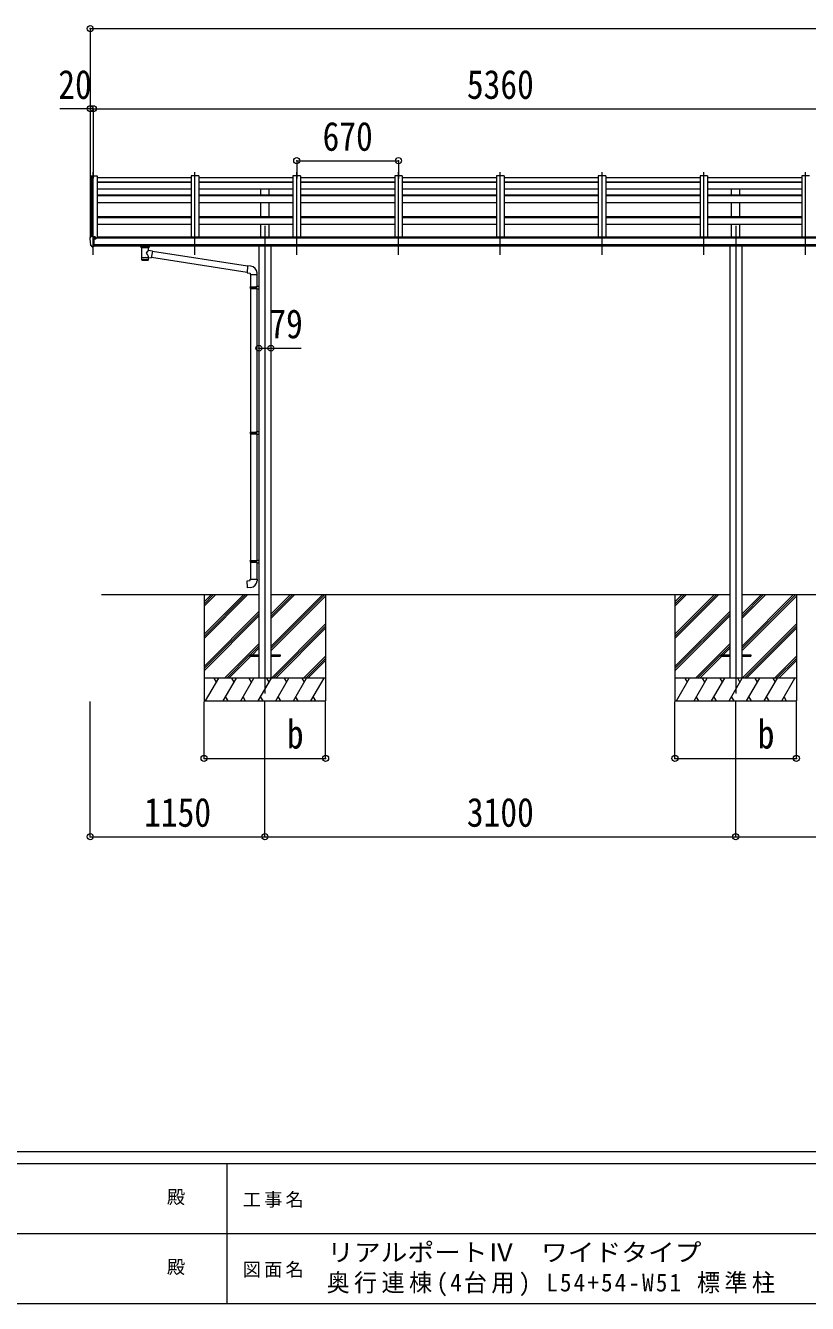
# Model space of a CAD drawing. Units: millimetres at full size, sheet at 1:40. Extents: x -11181 to 11305, y -7804 to 7716.
# Drawn here: x -1861 to 3287, y -7804 to 605 of the extents above; entities that cross this region are included whole.
import ezdxf
from ezdxf.enums import TextEntityAlignment as Align

# ---------------------------------------------------------------- set-up
doc = ezdxf.new("R2010")
doc.units = ezdxf.units.MM
doc.header["$LTSCALE"] = 40
doc.header["$PDMODE"] = 32
doc.header["$PDSIZE"] = 40
for name, color, linetype, lineweight in [('0-0_0', 7, 'Continuous', 9), ('0-1_本体', 4, 'Continuous', 9), ('0-2_部品', 7, 'Continuous', 9), ('0-8_PARTS2', 2, 'Continuous', 9), ('0-A_寸法', 6, 'Continuous', 9), ('F-0_240', 7, 'Continuous', 9)]:
    doc.layers.add(name, color=color, linetype=linetype, lineweight=lineweight)
doc.styles.add('ＭＳ ゴシック', font='')
doc.styles.get('ＭＳ ゴシック').set_extended_font_data('MS Gothic')

msp = doc.modelspace()

# ---------------------------------------------------------------- linework, layer by layer
at = {"layer": '0-0_0'}
for p, q in [((-1361.64, -3139.42), (-325.14, -3139.42)), ((-685.64, -3139.42), (-685.64, -3839.42)), ((-685.64, -3400.15), (-424.91, -3139.42)), ((-685.64, -3414.29), (-410.77, -3139.42)), ((-685.64, -3428.44), (-396.63, -3139.42)), ((-685.64, -3216.31), (-608.76, -3139.42)), ((-685.64, -3202.16), (-622.9, -3139.42)), ((-685.64, -3188.02), (-637.05, -3139.42)), ((-246.14, -3481.15), (95.59, -3139.42)), ((-246.14, -3495.29), (109.73, -3139.42)), ((-246.14, -3297.3), (-88.26, -3139.42)), ((-246.14, -3283.16), (-102.4, -3139.42)), ((-246.14, -3269.02), (-116.55, -3139.42)), ((-246.14, -3139.42), (2774.86, -3139.42)), ((-246.14, -3509.44), (114.36, -3148.94)), ((114.36, -3139.42), (114.36, -3839.42)), ((2414.36, -3139.42), (2414.36, -3839.42)), ((2414.36, -3400.15), (2675.09, -3139.42)), ((2414.36, -3414.29), (2689.23, -3139.42)), ((2414.36, -3428.44), (2703.37, -3139.42)), ((2414.36, -3216.31), (2491.24, -3139.42)), ((2414.36, -3202.16), (2477.1, -3139.42)), ((2414.36, -3188.02), (2462.95, -3139.42)), ((2853.86, -3481.15), (3195.59, -3139.42)), ((2853.86, -3495.29), (3209.73, -3139.42)), ((2853.86, -3297.3), (3011.74, -3139.42)), ((2853.86, -3283.16), (2997.6, -3139.42)), ((2853.86, -3269.02), (2983.45, -3139.42)), ((2853.86, -3139.42), (5034.86, -3139.42)), ((2853.86, -3509.44), (3214.36, -3148.94)), ((3214.36, -3139.42), (3214.36, -3839.42)), ((-685.64, -3612.28), (-325.14, -3251.79)), ((-685.64, -3626.43), (-325.14, -3265.93)), ((2414.36, -3612.28), (2774.86, -3251.79)), ((2414.36, -3626.43), (2774.86, -3265.93)), ((-685.64, -3640.57), (-325.14, -3280.07)), ((-242.28, -3689.42), (114.36, -3332.79)), ((-228.14, -3689.42), (114.36, -3346.93)), ((-214, -3689.42), (114.36, -3361.07)), ((2414.36, -3640.57), (2774.86, -3280.07)), ((2857.72, -3689.42), (3214.36, -3332.79)), ((2871.86, -3689.42), (3214.36, -3346.93)), ((2886, -3689.42), (3214.36, -3361.07)), ((-550.65, -3689.42), (-325.14, -3463.92)), ((-382, -3534.91), (-325.14, -3478.06)), ((-367.86, -3534.91), (-325.14, -3492.2)), ((2549.35, -3689.42), (2774.86, -3463.92)), ((2718, -3534.91), (2774.86, -3478.06)), ((2732.14, -3534.91), (2774.86, -3492.2)), ((-536.51, -3689.42), (-385.64, -3538.56)), ((-522.37, -3689.42), (-376.86, -3543.91)), ((-30.15, -3689.42), (114.36, -3544.92)), ((-16.01, -3689.42), (114.36, -3559.06)), ((-1.87, -3689.42), (114.36, -3573.2)), ((2563.49, -3689.42), (2714.36, -3538.56)), ((2577.63, -3689.42), (2723.14, -3543.91)), ((3069.85, -3689.42), (3214.36, -3544.92)), ((3083.99, -3689.42), (3214.36, -3559.06)), ((3098.13, -3689.42), (3214.36, -3573.2)), ((114.36, -3689.42), (-685.64, -3689.42)), ((-675.35, -3839.42), (-588.75, -3689.42)), ((-603.75, -3715.41), (-618.75, -3689.42)), ((-559.88, -3839.42), (-473.28, -3689.42)), ((-488.28, -3715.41), (-503.28, -3689.42)), ((-444.41, -3839.42), (-357.81, -3689.42)), ((-372.81, -3715.41), (-387.81, -3689.42)), ((-328.94, -3839.42), (-242.34, -3689.42)), ((-257.34, -3715.41), (-272.34, -3689.42)), ((-213.47, -3839.42), (-126.87, -3689.42)), ((-141.87, -3715.41), (-156.87, -3689.42)), ((-98, -3839.42), (-11.4, -3689.42)), ((-41.4, -3689.42), (-26.4, -3715.41)), ((17.47, -3839.42), (104.07, -3689.42)), ((3214.36, -3689.42), (2414.36, -3689.42)), ((2424.65, -3839.42), (2511.25, -3689.42)), ((2496.25, -3715.41), (2481.25, -3689.42)), ((2540.12, -3839.42), (2626.72, -3689.42)), ((2611.72, -3715.41), (2596.72, -3689.42)), ((2655.59, -3839.42), (2742.19, -3689.42)), ((2727.19, -3715.41), (2712.19, -3689.42)), ((2771.06, -3839.42), (2857.66, -3689.42)), ((2842.66, -3715.41), (2827.66, -3689.42)), ((2886.53, -3839.42), (2973.13, -3689.42)), ((2958.13, -3715.41), (2943.13, -3689.42)), ((3002, -3839.42), (3088.6, -3689.42)), ((3058.6, -3689.42), (3073.6, -3715.41)), ((3117.47, -3839.42), (3204.07, -3689.42)), ((-685.64, -3839.42), (114.36, -3839.42)), ((-544.89, -3813.45), (-529.89, -3839.42)), ((-429.41, -3813.44), (-414.41, -3839.42)), ((-313.94, -3813.44), (-298.95, -3839.42)), ((-198.47, -3813.45), (-183.48, -3839.42)), ((-83, -3813.45), (-68.01, -3839.42)), ((32.47, -3813.45), (47.46, -3839.42)), ((2414.36, -3839.42), (3214.36, -3839.42)), ((2555.11, -3813.45), (2570.11, -3839.42)), ((2670.59, -3813.44), (2685.59, -3839.42)), ((2786.06, -3813.44), (2801.05, -3839.42)), ((2901.53, -3813.45), (2916.52, -3839.42)), ((3017, -3813.45), (3031.99, -3839.42)), ((3132.47, -3813.45), (3147.46, -3839.42))]:
    msp.add_line(p, q, dxfattribs=at)
at = {"layer": '0-1_本体'}
for p, q in [((-1435.64, -384.56), (-1435.65, -790.2)), ((-1434.7, -383.68), (-1426.86, -383.27)), ((-1426.64, -383.35), (-1426.64, -783.66)), ((-1426.56, -383.46), (-1425.94, -385.08)), ((-1390.64, -383.26), (-1390.64, -793.84)), ((-1390.64, -396.26), (-770.64, -396.26)), ((-770.64, -383.86), (-770.64, -787.13)), ((-720.64, -383.86), (-770.64, -383.86)), ((-720.64, -383.86), (-720.64, -787.13)), ((-720.64, -396.26), (-100.64, -396.26)), ((-100.64, -383.86), (-100.64, -787.13)), ((-50.64, -383.86), (-100.64, -383.86)), ((-50.64, -383.86), (-50.64, -787.13)), ((-50.64, -396.26), (569.36, -396.26)), ((569.36, -383.86), (569.36, -787.13)), ((619.36, -383.86), (569.36, -383.86)), ((619.36, -383.86), (619.36, -787.13)), ((619.36, -396.26), (1239.36, -396.26)), ((1239.36, -383.86), (1239.36, -787.13)), ((1289.36, -383.86), (1239.36, -383.86)), ((1289.36, -383.86), (1289.36, -787.13)), ((1289.36, -396.26), (1909.36, -396.26)), ((1909.36, -383.86), (1909.36, -787.13)), ((1959.36, -383.86), (1909.36, -383.86)), ((1959.36, -383.86), (1959.36, -787.13)), ((1959.36, -396.26), (2579.36, -396.26)), ((2579.36, -383.86), (2579.36, -787.13)), ((2629.36, -383.86), (2579.36, -383.86)), ((2629.36, -383.86), (2629.36, -787.13)), ((2629.36, -396.26), (3249.36, -396.26)), ((3249.36, -383.86), (3249.36, -787.13)), ((3299.36, -383.86), (3249.36, -383.86)), ((-1390.64, -422.97), (-770.64, -422.97)), ((-1390.64, -425.82), (-770.64, -425.82)), ((-1390.64, -470.55), (-770.64, -470.55)), ((-720.64, -422.97), (-100.64, -422.97)), ((-720.64, -425.82), (-100.64, -425.82)), ((-720.64, -470.55), (-100.64, -470.55)), ((-313.14, -509.08), (-313.14, -470.39)), ((-258.14, -509.08), (-258.14, -470.39)), ((-50.64, -422.97), (569.36, -422.97)), ((-50.64, -425.82), (569.36, -425.82)), ((-50.64, -470.55), (569.36, -470.55)), ((619.36, -422.97), (1239.36, -422.97)), ((619.36, -425.82), (1239.36, -425.82)), ((619.36, -470.55), (1239.36, -470.55)), ((1289.36, -422.97), (1909.36, -422.97)), ((1289.36, -425.82), (1909.36, -425.82)), ((1289.36, -470.55), (1909.36, -470.55)), ((1959.36, -422.97), (2579.36, -422.97)), ((1959.36, -425.82), (2579.36, -425.82)), ((1959.36, -470.55), (2579.36, -470.55)), ((2629.36, -422.97), (3249.36, -422.97)), ((2629.36, -425.82), (3249.36, -425.82)), ((2629.36, -470.55), (3249.36, -470.55)), ((2786.86, -509.08), (2786.86, -470.39)), ((2841.86, -509.08), (2841.86, -470.39)), ((-1390.64, -509.24), (-770.64, -509.24)), ((-1390.64, -514.53), (-770.64, -514.53)), ((-1390.64, -558.61), (-770.64, -558.61)), ((-720.64, -509.24), (-100.64, -509.24)), ((-720.64, -514.53), (-100.64, -514.53)), ((-720.64, -558.61), (-100.64, -558.61)), ((-313.14, -652), (-313.14, -558.45)), ((-258.14, -652), (-258.14, -558.45)), ((-50.64, -509.24), (569.36, -509.24)), ((-50.64, -514.53), (569.36, -514.53)), ((-50.64, -558.61), (569.36, -558.61)), ((619.36, -509.24), (1239.36, -509.24)), ((619.36, -514.53), (1239.36, -514.53)), ((619.36, -558.61), (1239.36, -558.61)), ((1289.36, -509.24), (1909.36, -509.24)), ((1289.36, -514.53), (1909.36, -514.53)), ((1289.36, -558.61), (1909.36, -558.61)), ((1959.36, -509.24), (2579.36, -509.24)), ((1959.36, -514.53), (2579.36, -514.53)), ((1959.36, -558.61), (2579.36, -558.61)), ((2629.36, -509.24), (3249.36, -509.24)), ((2629.36, -514.53), (3249.36, -514.53)), ((2629.36, -558.61), (3249.36, -558.61)), ((2786.86, -652), (2786.86, -558.45)), ((2841.86, -652), (2841.86, -558.45)), ((-1390.64, -652.17), (-770.64, -652.17)), ((-1390.64, -658.96), (-770.64, -658.96)), ((-720.64, -652.17), (-100.64, -652.17)), ((-720.64, -658.96), (-100.64, -658.96)), ((-50.64, -652.17), (569.36, -652.17)), ((-50.64, -658.96), (569.36, -658.96)), ((619.36, -652.17), (1239.36, -652.17)), ((619.36, -658.96), (1239.36, -658.96)), ((1289.36, -652.17), (1909.36, -652.17)), ((1289.36, -658.96), (1909.36, -658.96)), ((1959.36, -652.17), (2579.36, -652.17)), ((1959.36, -658.96), (2579.36, -658.96)), ((2629.36, -652.17), (3249.36, -652.17)), ((2629.36, -658.96), (3249.36, -658.96)), ((-1390.64, -702.51), (-770.64, -702.51)), ((-720.64, -702.51), (-100.64, -702.51)), ((-313.14, -786.97), (-313.14, -702.35)), ((-258.14, -786.97), (-258.14, -702.35)), ((-50.64, -702.51), (569.36, -702.51)), ((619.36, -702.51), (1239.36, -702.51)), ((1289.36, -702.51), (1909.36, -702.51)), ((1959.36, -702.51), (2579.36, -702.51)), ((2629.36, -702.51), (3249.36, -702.51)), ((2786.86, -786.97), (2786.86, -702.35)), ((2841.86, -786.97), (2841.86, -702.35)), ((3937.86, -793.84), (-1409.14, -793.84)), ((-1409.14, -835.06), (3937.86, -835.06)), ((-1385.64, -793.84), (-1385.64, -787.13)), ((3914.36, -787.13), (-1385.64, -787.13)), ((3937.86, -846.91), (-1409.14, -846.83)), ((-325.14, -846.84), (-325.14, -3689.42)), ((-246.14, -846.84), (-246.14, -3689.42)), ((2774.86, -846.84), (2774.86, -3689.42)), ((2853.86, -846.84), (2853.86, -3689.42))]:
    msp.add_line(p, q, dxfattribs=at)
msp.add_lwpolyline([(-1425.94, -783.66), (-1425.94, -383.26), (-1390.64, -383.26)], dxfattribs=at)
msp.add_circle((-1401.67, -798.57), 3, dxfattribs=at)
for centre, radius, start, end in [((-1434.64, -384.68), 1, 93, 173.32986), ((-1426.85, -383.57), 0.301, 21.06327, 92.86679)]:
    msp.add_arc(centre, radius, start, end, dxfattribs=at)
at = {"layer": '0-2_部品'}
for p, q in [((-1437.64, -793.06), (-1437.64, -793.69)), ((-1430.73, -784.26), (-1434.8, -790.07)), ((-1423.27, -850.38), (-1433.01, -835)), ((-1415.64, -852.19), (-1415.64, -783.69)), ((-1414.14, -784.61), (-1415.64, -784.61)), ((-1409.14, -793.42), (-1415.64, -793.03)), ((-1414.14, -784.61), (-1414.14, -790.78)), ((-1404.47, -786.11), (-1414.14, -785.38)), ((-1414.14, -788.38), (-1400.14, -788.43)), ((-1404.67, -798.61), (-1404.14, -798.61)), ((-1404.14, -798.61), (-1403.84, -798.61)), ((-1403.64, -788.42), (-1403.64, -786.52)), ((-1399.14, -789.54), (-1399.14, -793.5)), ((-1417.14, -852.1), (-1420.85, -851.87)), ((-1417.14, -852.1), (-1415.64, -852.19)), ((-1415.64, -849.99), (-1415.14, -849.99)), ((-1415.14, -849.99), (-1414.64, -848.99)), ((-1409.14, -848.99), (-1414.64, -848.99)), ((-1101.14, -853), (-1101.14, -846.88)), ((-1097.04, -857.5), (-1097.06, -937.79)), ((-1051.24, -875.07), (-1051.24, -857.49)), ((-1026.02, -878.98), (-1051.24, -875.07)), ((-1051.23, -937.79), (-1051.24, -921.16)), ((-1051.24, -921.41), (-1033.04, -924.24)), ((-1047.14, -853), (-1047.14, -846.88)), ((-1026.02, -878.98), (-1033.04, -924.24)), ((-402.85, -1020.22), (-1032.77, -922.5)), ((-399.18, -978.29), (-1026.33, -880.99)), ((-378.22, -978.67), (-399.06, -976.85)), ((-383.14, -1034.42), (-337.14, -1034.42)), ((-381.14, -1034.42), (-381.14, -1113.68)), ((-339.14, -1034.42), (-339.14, -1111.12)), ((-337.14, -1034.42), (-337.14, -1023.5)), ((-383.14, -1115.68), (-382.14, -1113.68)), ((-383.14, -1115.68), (-339.14, -1115.68)), ((-383.14, -1115.68), (-383.14, -1123.68)), ((-383.14, -1123.68), (-339.14, -1123.68)), ((-383.14, -1123.68), (-382.14, -1125.68)), ((-382.14, -1113.68), (-339.14, -1113.68)), ((-382.14, -1125.68), (-339.14, -1125.68)), ((-381.14, -1125.68), (-381.14, -2069.86)), ((-343.62, -1115.68), (-344.05, -1113.68)), ((-341.14, -1111.18), (-325.14, -1110.71)), ((-341.14, -1113.18), (-341.14, -1111.18)), ((-341.14, -1113.18), (-339.14, -1113.18)), ((-341.14, -1128.18), (-341.14, -1126.18)), ((-341.14, -1128.18), (-325.14, -1128.65)), ((-339.14, -1128.23), (-339.14, -2067.3)), ((-325.14, -1110.71), (-325.14, -1128.65)), ((-383.14, -2071.86), (-382.14, -2069.86)), ((-383.14, -2071.86), (-339.14, -2071.86)), ((-383.14, -2071.86), (-383.14, -2079.86)), ((-383.14, -2079.86), (-339.14, -2079.86)), ((-383.14, -2079.86), (-382.14, -2081.86)), ((-382.14, -2069.86), (-339.14, -2069.86)), ((-382.14, -2081.86), (-339.14, -2081.86)), ((-381.14, -2081.86), (-381.14, -2915.02)), ((-343.62, -2071.86), (-344.05, -2069.86)), ((-341.14, -2067.36), (-325.14, -2066.89)), ((-341.14, -2069.36), (-341.14, -2067.36)), ((-341.14, -2069.36), (-339.14, -2069.36)), ((-341.14, -2084.36), (-341.14, -2082.36)), ((-341.14, -2084.36), (-325.14, -2084.83)), ((-339.14, -2084.42), (-339.14, -2912.46)), ((-325.14, -2066.89), (-325.14, -2084.83)), ((-383.14, -2917.02), (-382.14, -2915.02)), ((-383.14, -2917.02), (-339.14, -2917.02)), ((-383.14, -2917.02), (-383.14, -2925.02)), ((-383.14, -2925.02), (-339.14, -2925.02)), ((-383.14, -2925.02), (-382.14, -2927.02)), ((-382.14, -2915.02), (-339.14, -2915.02)), ((-382.14, -2927.02), (-339.14, -2927.02)), ((-381.14, -2927.02), (-381.14, -3037.02)), ((-343.62, -2917.02), (-344.05, -2915.02)), ((-341.14, -2912.52), (-325.14, -2912.05)), ((-341.14, -2914.52), (-341.14, -2912.52)), ((-341.14, -2914.52), (-339.14, -2914.52)), ((-341.14, -2929.52), (-341.14, -2927.52)), ((-341.14, -2929.52), (-325.14, -2929.99)), ((-339.14, -2929.58), (-339.14, -3037.02)), ((-325.14, -2912.05), (-325.14, -2929.99)), ((-383.14, -3037.02), (-337.14, -3037.02)), ((-383.14, -3047.02), (-383.14, -3037.02)), ((-337.14, -3037.02), (-337.14, -3047.94))]:
    msp.add_line(p, q, dxfattribs=at)
at = {"layer": '0-2_部品', "color": 4}
for p, q in [((-385.64, -3534.91), (-325.14, -3534.91)), ((-385.64, -3534.91), (-385.64, -3543.91)), ((-385.64, -3543.91), (-325.14, -3543.91)), ((-246.14, -3534.91), (-185.64, -3534.91)), ((-246.14, -3543.91), (-185.64, -3543.91)), ((-185.64, -3534.91), (-185.64, -3543.91)), ((2714.36, -3534.91), (2774.86, -3534.91)), ((2714.36, -3534.91), (2714.36, -3543.91)), ((2714.36, -3543.91), (2774.86, -3543.91)), ((2853.86, -3534.91), (2914.36, -3534.91)), ((2853.86, -3543.91), (2914.36, -3543.91)), ((2914.36, -3534.91), (2914.36, -3543.91))]:
    msp.add_line(p, q, dxfattribs=at)
at = {"layer": '0-2_部品'}
for points in [[(-1415.64, -783.69), (-1427.64, -783.69), (-1429.97, -783.83)], [(-1415.64, -838.3), (-1412.48, -837.89), (-1409.14, -837.46)], [(-1409.14, -848.99), (-1409.14, -790.78), (-1414.14, -790.78)], [(-1404.47, -786.11), (-1404.3, -786.12), (-1404.14, -786.16), (-1404, -786.2), (-1403.88, -786.25), (-1403.78, -786.31), (-1403.7, -786.38), (-1403.66, -786.45), (-1403.64, -786.52)], [(-1403.84, -797.42), (-1403.84, -798.61), (-1399.14, -798.61)], [(-1399.14, -796.99), (-1399.14, -798.61), (-1398.67, -798.61)], [(-1101.1, -853.06), (-1101.13, -852.7), (-1100.88, -851.74), (-1100.36, -850.86), (-1099.56, -850.02), (-1098.44, -849.22), (-1097.04, -848.5)], [(-1101.1, -852.94), (-1101.13, -853.3), (-1100.88, -854.26), (-1100.36, -855.14), (-1099.56, -855.98), (-1098.44, -856.77), (-1097.04, -857.5)], [(-1051.24, -848.51), (-1051.01, -848.6), (-1049.65, -849.34), (-1048.54, -850.19), (-1047.78, -851.05), (-1047.32, -851.95), (-1047.15, -852.84)], [(-1051.24, -857.49), (-1051.01, -857.39), (-1049.65, -856.66), (-1048.54, -855.81), (-1047.78, -854.95), (-1047.32, -854.05), (-1047.15, -853.16)], [(-399.06, -976.85), (-403.07, -1022.68), (-383.14, -1024.42), (-383.14, -1034.42)], [(-343.62, -1115.68), (-343.62, -1123.68), (-344.05, -1125.68)], [(-341.14, -1126.18), (-339.14, -1126.18), (-339.14, -1113.18)], [(-343.62, -2071.86), (-343.62, -2079.86), (-344.05, -2081.86)], [(-341.14, -2082.36), (-339.14, -2082.36), (-339.14, -2069.36)], [(-343.62, -2917.02), (-343.62, -2925.02), (-344.05, -2927.02)], [(-341.14, -2927.52), (-339.14, -2927.52), (-339.14, -2914.52)], [(-378.22, -3092.77), (-399.06, -3094.59), (-403.07, -3048.77), (-383.14, -3047.02)]]:
    msp.add_lwpolyline(points, dxfattribs=at)
for centre, radius, start, end in [((-1434.64, -793.06), 3, 93, 180), ((-1245.15, -793.69), 192.49, 180.0008, 192.1233), ((-1430.41, -833.5), 3, 191.83348, 210), ((-1429.91, -784.83), 1, 93.5, 145), ((-1401.64, -798.61), 2.5, 151.64236, 180), ((-1401.64, -798.61), 2.5, 0, 151.64236), ((-1420.67, -848.88), 3, 210, 266.5), ((-1084.07, -898.22), 51.38, 92.46126, 104.61963), ((-1064.19, -898.22), 51.38, 75.38037, 87.53874), ((-382.14, -1023.5), 45, 0, 85), ((-382.14, -3047.94), 45, 275, 0)]:
    msp.add_arc(centre, radius, start, end, dxfattribs=at)
for centre, major_axis, ratio, start_param, end_param in [((-1400.14, -789.54), (-0.02, 1.1), 0.906239, 4.6917496, 6.2625459), ((-1074.14, -858.69), (-22.91, -0.42), 0.072511, 4.711586, 6.2823824), ((-1074.14, -925.35), (22.91, 0), 0.122865, 6.2831853, 9.424778), ((-1074.12, -857.06), (-22.91, -0.42), 0.072511, 4.711586, 6.2823824), ((-1074.17, -857.07), (22.92, -0.42), 0.07247, 0.0008089, 1.5716053), ((-1074.17, -858.69), (22.92, -0.42), 0.07247, 0.0008089, 1.5716053), ((-1074.15, -894.62), (-22.81, 26.62), 0.234429, 3.1563334, 4.5976381), ((-1071.59, -897.27), (20.32, 22.25), 0.045535, 4.9756507, 6.2441899), ((-1063.14, -853), (16, 0), 0.361356, 0, 0.0194874), ((-1063.14, -853), (16, 0), 0.361356, 6.2636979, 6.2831853), ((-1074.14, -937.79), (22.92, 0), 0.101955, 6.2829723, 9.4248207), ((-1074.14, -937.79), (22.92, 0), 0.101955, 3.1415499, 6.2833984)]:
    msp.add_ellipse(centre, major_axis=major_axis, ratio=ratio, start_param=start_param, end_param=end_param, dxfattribs=at)
at = {"layer": '0-8_PARTS2'}
for p, q in [((-1415.64, -903.02), (-1415.64, -359.17)), ((-745.64, -903.02), (-745.64, -359.17)), ((-75.64, -903.02), (-75.64, -359.17)), ((594.36, -903.02), (594.36, -359.17)), ((1264.36, -903.02), (1264.36, -359.17)), ((1934.36, -903.02), (1934.36, -359.17)), ((2604.36, -903.02), (2604.36, -359.17)), ((3274.36, -903.02), (3274.36, -359.17)), ((-285.64, -714.21), (-285.64, -3789.44)), ((2814.36, -714.21), (2814.36, -3789.44))]:
    msp.add_line(p, q, dxfattribs=at)
at = {"layer": '0-A_寸法'}
for p, q in [((-1435.64, 584.57), (-1435.64, 56.99)), ((-1435.64, 584.57), (9324.35, 584.57)), ((-1435.64, 56.99), (-1635.64, 56.99)), ((-1435.64, 56.99), (-1435.64, -398.59)), ((-1415.64, 56.99), (-1435.64, 56.99)), ((-1415.64, 56.99), (-1415.64, -398.59)), ((-1415.64, 56.99), (3944.36, 56.99)), ((-1415.64, 56.99), (-1415.64, -398.59)), ((-75.64, -284.45), (-75.64, -402.06)), ((-75.64, -284.45), (594.36, -284.45)), ((594.36, -284.45), (594.36, -402.06)), ((-325.14, -1518.17), (-246.14, -1518.17)), ((-246.14, -1518.17), (-46.14, -1518.17)), ((-1435.64, -4732.3), (-1435.64, -3842.91)), ((-685.64, -4217.32), (-685.64, -3842.91)), ((-285.64, -4732.3), (-285.64, -3842.91)), ((114.36, -4217.32), (114.36, -3842.91)), ((2414.36, -4217.32), (2414.36, -3842.91)), ((2814.36, -4732.3), (2814.36, -3842.91)), ((3214.36, -4217.32), (3214.36, -3842.91)), ((-685.64, -4217.32), (114.36, -4217.32)), ((2414.36, -4217.32), (3214.36, -4217.32)), ((-1435.64, -4732.3), (-285.64, -4732.3)), ((-285.64, -4732.3), (2814.36, -4732.3)), ((2814.36, -4732.3), (5074.36, -4732.3))]:
    msp.add_line(p, q, dxfattribs=at)
for p in [(-1435.64, 584.57), (-1435.64, 56.99), (-1415.64, 56.99), (-75.64, -284.45), (594.36, -284.45), (-325.14, -1518.17), (-246.14, -1518.17), (-685.64, -4217.32), (114.36, -4217.32), (2414.36, -4217.32), (3214.36, -4217.32), (-1435.64, -4732.3), (-285.64, -4732.3), (2814.36, -4732.3)]:
    msp.add_point(p, dxfattribs=at)
at = {"layer": 'F-0_240', "color": 5}
for p, q in [((-11180.61, -6803.54), (10739.39, -6803.54)), ((-11180.61, -6883.54), (7183.72, -6883.54)), ((-536.28, -6883.54), (-536.28, -7803.54)), ((-4536.28, -7343.54), (3663.72, -7343.54)), ((-11180.61, -7803.54), (10739.39, -7803.54))]:
    msp.add_line(p, q, dxfattribs=at)

# ---------------------------------------------------------------- texts
at = {"layer": '0-A_寸法', "color": 7, "style": 'ＭＳ ゴシック', "width": 0.85}
for s, p in [('20', (-1645.64, 64.99)), ('5360', (1044.36, 64.99)), ('670', (94.36, -276.45)), ('79', (-256.14, -1510.17)), ('b', (-140.64, -4209.32)), ('b', (2959.36, -4209.32)), ('1150', (-1080.64, -4724.3)), ('3100', (1044.36, -4724.3))]:
    msp.add_text(s, height=190.6, dxfattribs=at).set_placement(p, align=Align.BOTTOM_LEFT)
at = {"layer": 'F-0_240', "style": 'ＭＳ ゴシック'}
for p in [(-930.57, -7173.54), (-930.57, -7633.54)]:
    msp.add_text('殿', height=87.98, dxfattribs=at).set_placement(p, align=Align.BOTTOM_LEFT)
at = {"layer": 'F-0_240', "style": 'ＭＳ ゴシック', "width": 1.1}
msp.add_text('リアルポートⅣ\u3000ワイドタイプ', height=117.3, dxfattribs=at).set_placement((124.97, -7561.39), align=Align.BOTTOM_LEFT)
at = {"layer": 'F-0_240', "attachment_point": 7, "style": 'ＭＳ ゴシック'}
for s, insert, char_height in [('\\T1.17;工事名', (-430.81, -7173.54), 87.98), ('\\T1.17;図面名', (-430.81, -7633.54), 87.98), ('\\T1.19;\\W0.95;奥行連棟(4台用)\\~L54+54-W51\\~標準柱', (120.88, -7756.06), 117.3)]:
    msp.add_mtext(s, dxfattribs=dict(at, insert=insert, char_height=char_height))

doc.saveas('drawing.dxf')
